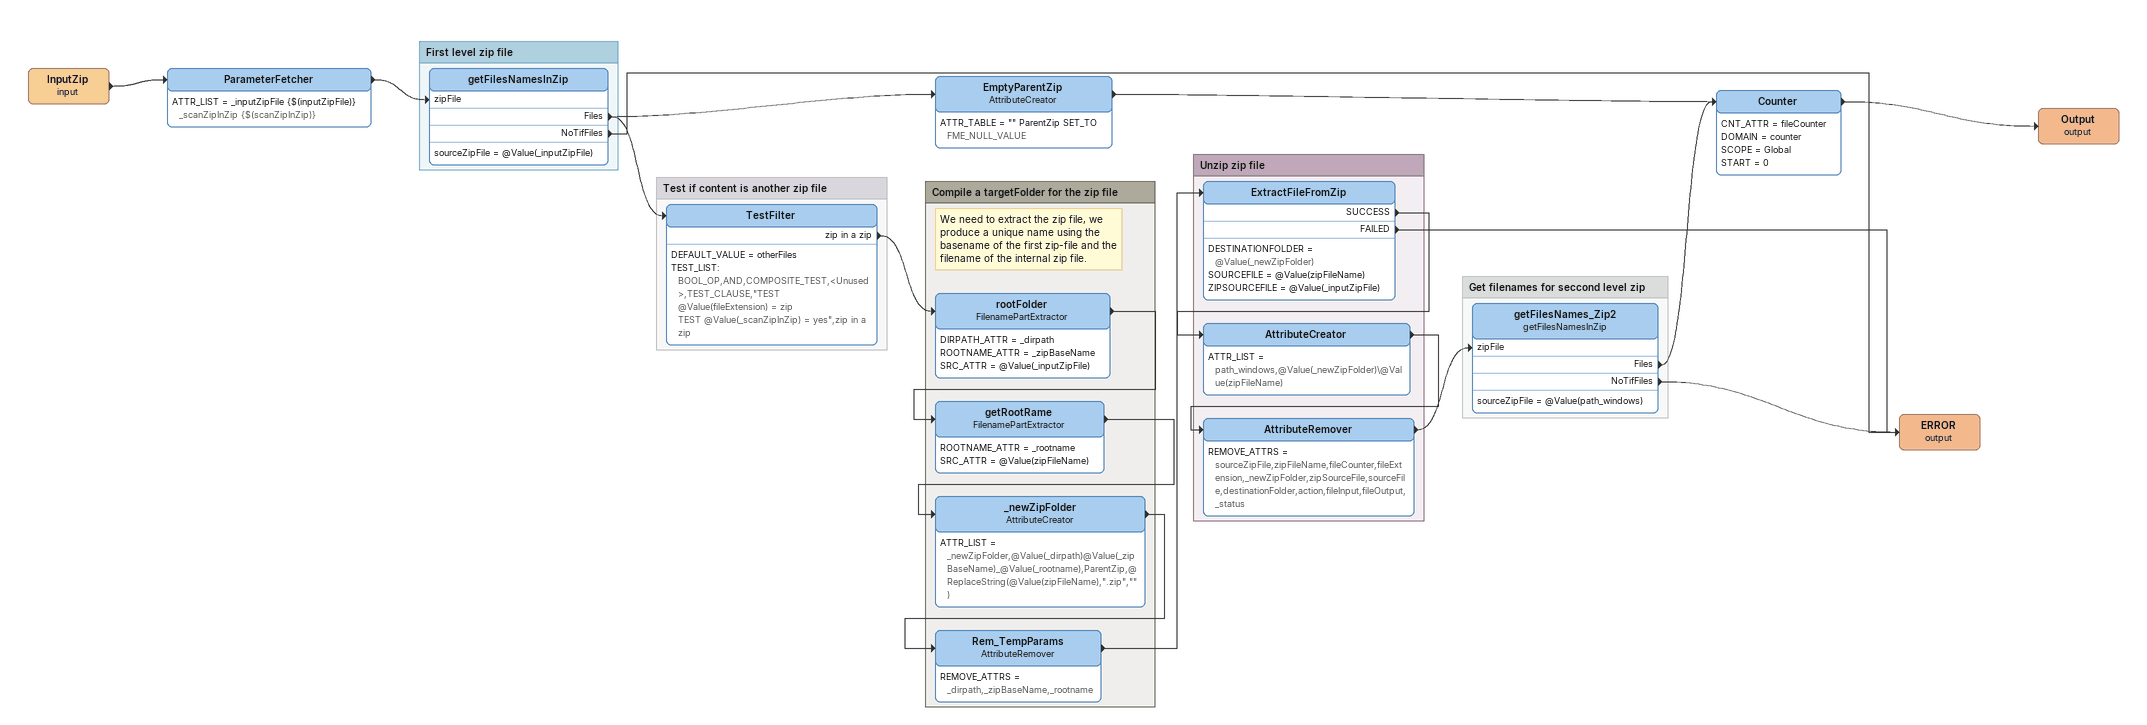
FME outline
InputZip (input)
    -> ParameterFetcher
ParameterFetcher
    ATTR_LIST = _inputZipFile {$(inputZipFile)} _scanZipInZip {$(scanZipInZip)}
    -> getFilesNamesInZip [zipFile]
EmptyParentZip: AttributeCreator
    ATTR_TABLE = "" ParentZip SET_TO FME_NULL_VALUE
    -> Counter
Counter
    CNT_ATTR = fileCounter
    DOMAIN = counter
    SCOPE = Global
    START = 0
    -> Output (output)
Output (output)
ERROR (output)

Bookmark: First level zip file
getFilesNamesInZip
    sourceZipFile = @Value(_inputZipFile)
    Files -> EmptyParentZip
    Files -> TestFilter
    NoTifFiles -> ERROR (output)

Bookmark: Test if content is another zip file
TestFilter
    DEFAULT_VALUE = otherFiles
    TEST_LIST:
      BOOL_OP,AND,COMPOSITE_TEST,<Unused>,TEST_CLAUSE,"TEST @Value(fileExtension) = zip
      TEST @Value(_scanZipInZip) = yes",zip in a zip
    zip in a zip -> rootFolder

Bookmark: Compile a targetFolder for the zip file
Note: We need to extract the zip file, we produce a unique name using the basename of the first zip-file and the filename of the internal zip file.
rootFolder: FilenamePartExtractor
    DIRPATH_ATTR = _dirpath
    ROOTNAME_ATTR = _zipBaseName
    SRC_ATTR = @Value(_inputZipFile)
    -> getRootRame
getRootRame: FilenamePartExtractor
    ROOTNAME_ATTR = _rootname
    SRC_ATTR = @Value(zipFileName)
    -> _newZipFolder
_newZipFolder: AttributeCreator
    ATTR_LIST = _newZipFolder,@Value(_dirpath)@Value(_zipBaseName)_@Value(_rootname),ParentZip,@ReplaceString(@Value(zipFileName),".zip","")
    -> Rem_TempParams
Rem_TempParams: AttributeRemover
    REMOVE_ATTRS = _dirpath,_zipBaseName,_rootname
    -> ExtractFileFromZip

Bookmark: Unzip zip file
ExtractFileFromZip
    DESTINATIONFOLDER = @Value(_newZipFolder)
    SOURCEFILE = @Value(zipFileName)
    ZIPSOURCEFILE = @Value(_inputZipFile)
    SUCCESS -> AttributeCreator
    FAILED -> ERROR (output)
AttributeCreator
    ATTR_LIST = path_windows,@Value(_newZipFolder)\@Value(zipFileName)
    -> AttributeRemover
AttributeRemover
    REMOVE_ATTRS = sourceZipFile,zipFileName,fileCounter,fileExtension,_newZipFolder,zipSourceFile,sourceFile,destinationFolder,action,fileInput,fileOutput,_status
    -> getFilesNames_Zip2 [zipFile]

Bookmark: Get filenames for seccond level zip
getFilesNames_Zip2: getFilesNamesInZip
    sourceZipFile = @Value(path_windows)
    Files -> Counter
    NoTifFiles -> ERROR (output)
